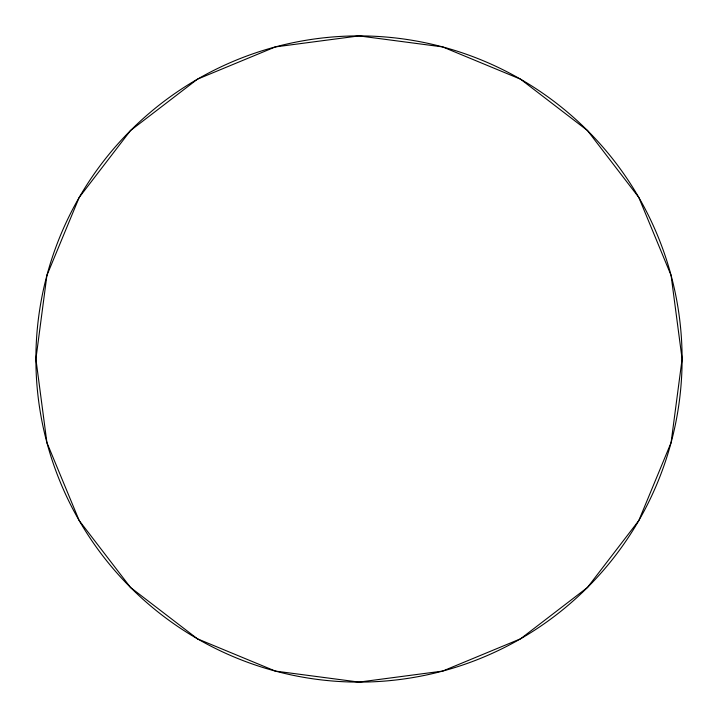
<?xml version="1.0" encoding="UTF-8"?>
<svg xmlns="http://www.w3.org/2000/svg" width="718" height="718" viewBox="0 0 718 718"><rect width="100%" height="100%" fill="white"/><g stroke="black" fill="none" stroke-linecap="round" stroke-linejoin="round"><path stroke-width="1.08" d="M46.912 275.38L35.9 359L46.912 442.62L79.186 520.55L130.532 587.468L197.45 638.814L275.38 671.088L359 682.1L442.62 671.088L520.55 638.814L587.468 587.468L638.814 520.55L671.088 442.62L682.1 359L671.088 275.38L638.814 197.45L587.468 130.532L520.55 79.186L442.62 46.912L359 35.9L275.38 46.912L197.45 79.186L130.532 130.532L79.186 197.45L46.912 275.38M197.45 638.814A323.1 323.1 0 0 0 682.1 359A323.1 323.1 0 0 0 197.45 79.186A323.1 323.1 0 0 0 197.45 638.814"/></g></svg>
